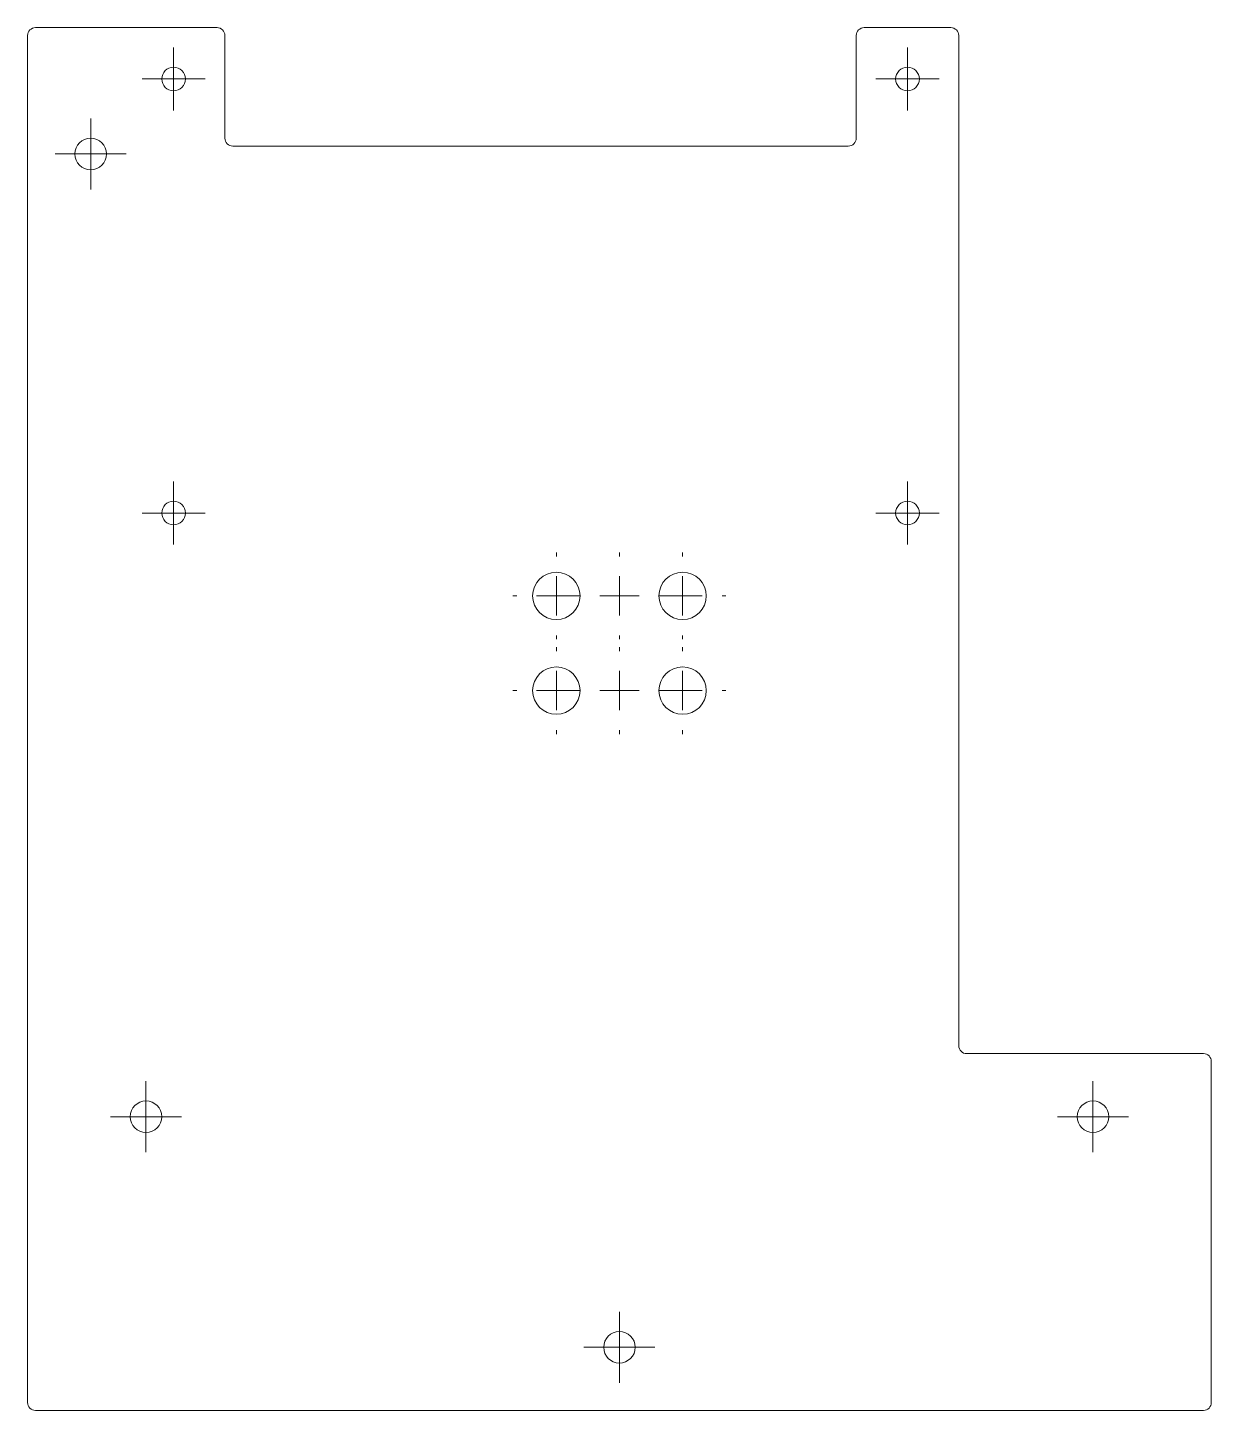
# Model space of a CAD drawing. Header units: millimetres. Extents: x 334 to 484, y 228 to 403.
import ezdxf

# ---------------------------------------------------------------- set-up
doc = ezdxf.new("R2010")
doc.units = ezdxf.units.MM

# ---------------------------------------------------------------- blocks, each defined once
blk = doc.blocks.new('SW_CENTERMARKSYMBOL_0')
at = {"color": 0, "linetype": 'Continuous', "lineweight": 0}
for p, q in [((0, 2.5), (0, 4)), ((0, 0), (0, 2.5)), ((-2.5, 0), (-4, 0)), ((0, 0), (-2.5, 0)), ((0, 0), (0, -2.5)), ((0, 0), (2.5, 0)), ((2.5, 0), (4, 0)), ((0, -2.5), (0, -4))]:
    blk.add_line(p, q, dxfattribs=at)
blk = doc.blocks.new('SW_CENTERMARKSYMBOL_1')
at = {"color": 0, "linetype": 'Continuous', "lineweight": 0}
for p, q in [((0, 2.5), (0, 4)), ((0, 0), (0, 2.5)), ((-2.5, 0), (-4, 0)), ((0, 0), (-2.5, 0)), ((0, 0), (0, -2.5)), ((0, 0), (2.5, 0)), ((2.5, 0), (4, 0)), ((0, -2.5), (0, -4))]:
    blk.add_line(p, q, dxfattribs=at)
blk = doc.blocks.new('SW_CENTERMARKSYMBOL_2')
at = {"color": 0, "linetype": 'Continuous', "lineweight": 0}
for p, q in [((0, 2.5), (0, 4)), ((0, 0), (0, 2.5)), ((-2.5, 0), (-4, 0)), ((0, 0), (-2.5, 0)), ((0, 0), (0, -2.5)), ((0, 0), (2.5, 0)), ((2.5, 0), (4, 0)), ((0, -2.5), (0, -4))]:
    blk.add_line(p, q, dxfattribs=at)
blk = doc.blocks.new('SW_CENTERMARKSYMBOL_3')
at = {"color": 0, "linetype": 'Continuous', "lineweight": 0}
for p, q in [((0, 2.5), (0, 4)), ((0, 0), (0, 2.5)), ((-2.5, 0), (-4, 0)), ((0, 0), (-2.5, 0)), ((0, 0), (0, -2.5)), ((0, 0), (2.5, 0)), ((2.5, 0), (4, 0)), ((0, -2.5), (0, -4))]:
    blk.add_line(p, q, dxfattribs=at)
blk = doc.blocks.new('SW_CENTERMARKSYMBOL_4')
at = {"color": 0, "linetype": 'Continuous', "lineweight": 0}
for p, q in [((0, 2.5), (0, 4.5)), ((0, 0), (0, 2.5)), ((-2.5, 0), (-4.5, 0)), ((0, 0), (-2.5, 0)), ((0, 0), (0, -2.5)), ((0, 0), (2.5, 0)), ((2.5, 0), (4.5, 0)), ((0, -2.5), (0, -4.5))]:
    blk.add_line(p, q, dxfattribs=at)
blk = doc.blocks.new('SW_CENTERMARKSYMBOL_5')
at = {"color": 0, "linetype": 'Continuous', "lineweight": 0}
for p, q in [((0, 2.5), (0, 4.5)), ((0, 0), (0, 2.5)), ((-2.5, 0), (-4.5, 0)), ((0, 0), (-2.5, 0)), ((0, 0), (0, -2.5)), ((0, 0), (2.5, 0)), ((2.5, 0), (4.5, 0)), ((0, -2.5), (0, -4.5))]:
    blk.add_line(p, q, dxfattribs=at)
blk = doc.blocks.new('SW_CENTERMARKSYMBOL_6')
at = {"color": 0, "linetype": 'Continuous', "lineweight": 0}
for p, q in [((0, 2.5), (0, 4.5)), ((0, 0), (0, 2.5)), ((-2.5, 0), (-4.5, 0)), ((0, 0), (-2.5, 0)), ((0, 0), (0, -2.5)), ((0, 0), (2.5, 0)), ((2.5, 0), (4.5, 0)), ((0, -2.5), (0, -4.5))]:
    blk.add_line(p, q, dxfattribs=at)
blk = doc.blocks.new('SW_CENTERMARKSYMBOL_7')
at = {"color": 0, "linetype": 'Continuous', "lineweight": 0}
for p, q in [((0, 2.5), (0, 4.5)), ((0, 0), (0, 2.5)), ((-2.5, 0), (-4.5, 0)), ((0, 0), (-2.5, 0)), ((0, 0), (0, -2.5)), ((0, 0), (2.5, 0)), ((2.5, 0), (4.5, 0)), ((0, -2.5), (0, -4.5))]:
    blk.add_line(p, q, dxfattribs=at)
blk = doc.blocks.new('SW_CENTERMARKSYMBOL_8')
at = {"color": 0, "linetype": 'Continuous', "lineweight": 0}
for p, q in [((0, 5), (0, 5.5)), ((8, 5), (8, 5.5)), ((16, 5), (16, 5.5)), ((0, 0), (0, 2.5)), ((8, 0), (8, 2.5)), ((8, 0), (8, 2.5)), ((16, 0), (16, 2.5)), ((-5, 0), (-5.5, 0)), ((0, 0), (-2.5, 0)), ((0, 0), (0, -2.5)), ((0, 0), (2.5, 0)), ((3, 0), (2.5, 0)), ((8, 0), (5.5, 0)), ((8, 0), (5.5, 0)), ((8, 0), (8, -2.5)), ((8, 0), (10.5, 0)), ((8, 0), (8, -2.5)), ((8, 0), (10.5, 0)), ((13, 0), (13.5, 0)), ((16, 0), (13.5, 0)), ((16, 0), (16, -2.5)), ((16, 0), (18.5, 0)), ((21, 0), (21.5, 0)), ((0, -5), (0, -5.5)), ((8, -5), (8, -5.5)), ((16, -5), (16, -5.5))]:
    blk.add_line(p, q, dxfattribs=at)
blk = doc.blocks.new('SW_CENTERMARKSYMBOL_9')
at = {"color": 0, "linetype": 'Continuous', "lineweight": 0}
for p, q in [((0, 5), (0, 5.5)), ((8, 5), (8, 5.5)), ((16, 5), (16, 5.5)), ((0, 0), (0, 2.5)), ((8, 0), (8, 2.5)), ((8, 0), (8, 2.5)), ((16, 0), (16, 2.5)), ((-5, 0), (-5.5, 0)), ((0, 0), (-2.5, 0)), ((0, 0), (0, -2.5)), ((0, 0), (2.5, 0)), ((3, 0), (2.5, 0)), ((8, 0), (5.5, 0)), ((8, 0), (5.5, 0)), ((8, 0), (8, -2.5)), ((8, 0), (10.5, 0)), ((8, 0), (8, -2.5)), ((8, 0), (10.5, 0)), ((13, 0), (13.5, 0)), ((16, 0), (13.5, 0)), ((16, 0), (16, -2.5)), ((16, 0), (18.5, 0)), ((21, 0), (21.5, 0)), ((0, -5), (0, -5.5)), ((8, -5), (8, -5.5)), ((16, -5), (16, -5.5))]:
    blk.add_line(p, q, dxfattribs=at)

msp = doc.modelspace()

# ---------------------------------------------------------------- linework, layer by layer
at = {"color": 7, "linetype": 'Continuous', "lineweight": 15}
for p, q in [((358.04, 403.48), (335.04, 403.48)), ((451.04, 403.48), (440.04, 403.48)), ((334.04, 402.48), (334.04, 229.28)), ((359.04, 402.48), (359.04, 389.48)), ((439.04, 389.48), (439.04, 402.48)), ((452.04, 402.48), (452.04, 274.48)), ((360.04, 388.48), (438.04, 388.48)), ((453.04, 273.48), (483.04, 273.48)), ((484.04, 229.28), (484.04, 272.48)), ((335.04, 228.28), (483.04, 228.28))]:
    msp.add_line(p, q, dxfattribs=at)
for centre, radius in [((352.54, 396.98), 1.5), ((445.54, 396.98), 1.5), ((342.04, 387.48), 2), ((352.54, 341.98), 1.5), ((445.54, 341.98), 1.5), ((401.04, 331.48), 3), ((417.04, 331.48), 3), ((401.04, 319.48), 3), ((417.04, 319.48), 3), ((349.04, 265.48), 2), ((469.04, 265.48), 2), ((409.04, 236.28), 2)]:
    msp.add_circle(centre, radius, dxfattribs=at)
for centre, start, end in [((335.04, 402.48), 90, 180), ((358.04, 402.48), 0, 90), ((440.04, 402.48), 90, 180), ((451.04, 402.48), 0, 90), ((360.04, 389.48), 180, 270), ((438.04, 389.48), 270, 0), ((453.04, 274.48), 180, 270), ((483.04, 272.48), 0, 90), ((335.04, 229.28), 180, 270), ((483.04, 229.28), 270, 0)]:
    msp.add_arc(centre, 1, start, end, dxfattribs=at)

# ---------------------------------------------------------------- block references
at = {"color": 7, "linetype": 'Continuous', "lineweight": 0}
for name, p in [('SW_CENTERMARKSYMBOL_0', (352.54, 396.98)), ('SW_CENTERMARKSYMBOL_1', (445.54, 396.98)), ('SW_CENTERMARKSYMBOL_6', (342.04, 387.48)), ('SW_CENTERMARKSYMBOL_2', (352.54, 341.98)), ('SW_CENTERMARKSYMBOL_3', (445.54, 341.98)), ('SW_CENTERMARKSYMBOL_8', (401.04, 331.48)), ('SW_CENTERMARKSYMBOL_9', (401.04, 319.48)), ('SW_CENTERMARKSYMBOL_4', (349.04, 265.48)), ('SW_CENTERMARKSYMBOL_5', (469.04, 265.48)), ('SW_CENTERMARKSYMBOL_7', (409.04, 236.28))]:
    msp.add_blockref(name, p, dxfattribs=at)

doc.saveas('drawing.dxf')
